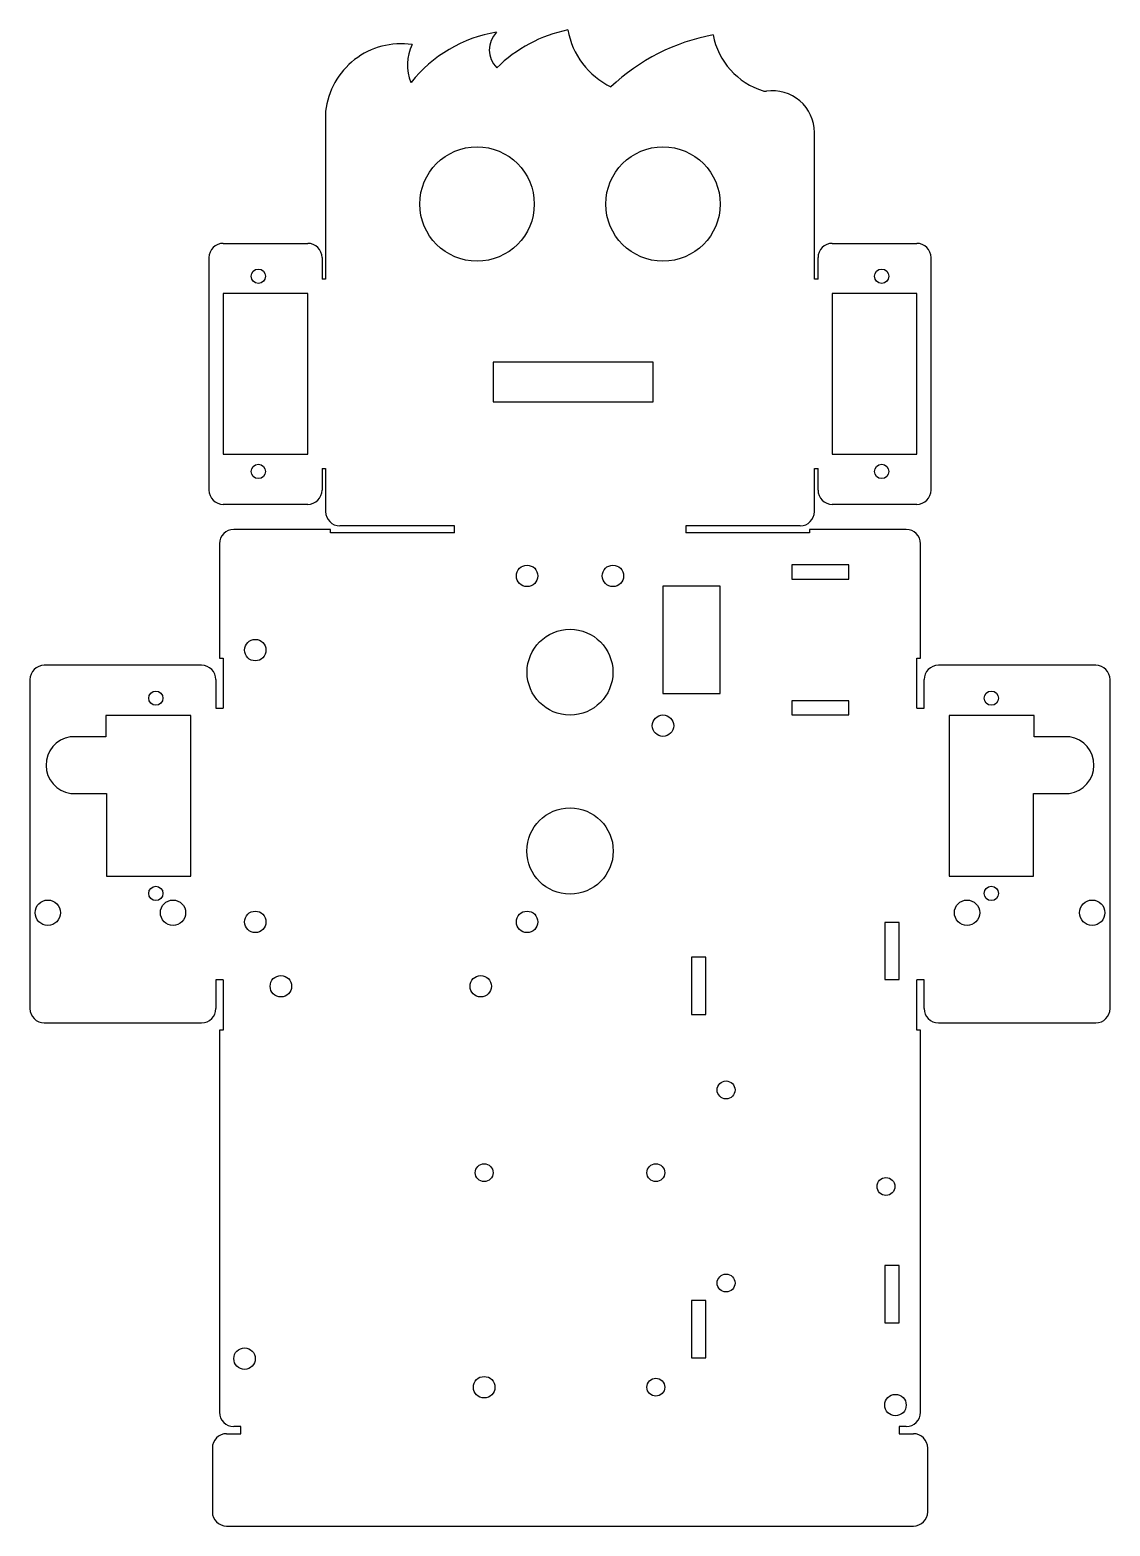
# Model space of a CAD drawing. Header units: millimetres. Extents: x -15 to 136, y -193 to 16.
import ezdxf

# ---------------------------------------------------------------- set-up
doc = ezdxf.new("R2010")
doc.units = ezdxf.units.MM
doc.layers.get('0').update_dxf_attribs({"true_color": 0xffffff})

msp = doc.modelspace()

# ---------------------------------------------------------------- linework, layer by layer
at = {"color": 7, "linetype": 'Continuous', "lineweight": 25, "true_color": 0xffffff}
for p, q in [((26.53, 4.94), (26.53, -18.52)), ((94.87, -18.52), (94.87, 1.98)), ((12.23, -13.52), (24.03, -13.52)), ((97.37, -13.52), (109.17, -13.52)), ((10.23, -15.52), (10.23, -48.02)), ((26.03, -15.52), (26.03, -18.52)), ((95.37, -18.52), (95.37, -15.52)), ((111.17, -48.02), (111.17, -15.52)), ((26.53, -18.52), (26.03, -18.52)), ((95.37, -18.52), (94.87, -18.52)), ((24.03, -20.52), (12.23, -20.52)), ((12.23, -20.52), (12.23, -43.02)), ((24.03, -43.02), (24.03, -20.52)), ((97.37, -20.52), (97.37, -43.02)), ((109.17, -20.52), (97.37, -20.52)), ((109.17, -43.02), (109.17, -20.52)), ((72.33, -30.12), (49.95, -30.12)), ((49.95, -30.12), (49.95, -35.7)), ((72.33, -35.7), (72.33, -30.12)), ((49.95, -35.7), (72.33, -35.7)), ((12.23, -43.02), (24.03, -43.02)), ((97.37, -43.02), (109.17, -43.02)), ((26.03, -45.02), (26.53, -45.02)), ((26.03, -45.02), (26.03, -48.02)), ((26.53, -45.02), (26.53, -51.02)), ((94.87, -45.02), (95.37, -45.02)), ((94.87, -51.02), (94.87, -45.02)), ((95.37, -48.02), (95.37, -45.02)), ((24.03, -50.02), (12.23, -50.02)), ((109.17, -50.02), (97.37, -50.02)), ((27.2, -53.52), (13.7, -53.52)), ((27.2, -54.02), (27.2, -53.52)), ((44.53, -54.02), (27.2, -54.02)), ((44.53, -53.02), (28.53, -53.02)), ((44.53, -54.02), (44.53, -53.02)), ((92.87, -53.02), (76.87, -53.02)), ((76.87, -53.02), (76.87, -54.02)), ((94.2, -54.02), (76.87, -54.02)), ((94.2, -53.52), (94.2, -54.02)), ((107.7, -53.52), (94.2, -53.52)), ((11.7, -55.52), (11.7, -71.52)), ((109.7, -71.52), (109.7, -55.52)), ((99.7, -58.47), (91.7, -58.47)), ((91.7, -58.47), (91.7, -60.47)), ((99.7, -60.47), (99.7, -58.47)), ((91.7, -60.47), (99.7, -60.47)), ((81.7, -61.47), (73.7, -61.47)), ((73.7, -61.47), (73.7, -76.47)), ((81.7, -76.47), (81.7, -61.47)), ((9.2, -72.52), (-12.8, -72.52)), ((11.7, -71.52), (12.2, -71.52)), ((12.2, -71.52), (12.2, -78.52)), ((109.2, -71.52), (109.7, -71.52)), ((109.2, -78.52), (109.2, -71.52)), ((134.2, -72.52), (112.2, -72.52)), ((-14.8, -74.52), (-14.8, -120.52)), ((11.2, -74.52), (11.2, -78.52)), ((110.2, -78.52), (110.2, -74.52)), ((136.2, -120.52), (136.2, -74.52)), ((73.7, -76.47), (81.7, -76.47)), ((11.2, -78.52), (12.2, -78.52)), ((99.7, -77.47), (91.7, -77.47)), ((91.7, -77.47), (91.7, -79.47)), ((91.7, -79.47), (99.7, -79.47)), ((99.7, -79.47), (99.7, -77.47)), ((109.2, -78.52), (110.2, -78.52)), ((7.7, -79.52), (-4.19, -79.52)), ((-4.19, -79.52), (-4.19, -82.52)), ((7.7, -102.02), (7.7, -79.52)), ((125.59, -79.52), (113.7, -79.52)), ((113.7, -79.52), (113.7, -102.02)), ((125.59, -82.52), (125.59, -79.52)), ((-4.19, -82.52), (-9.19, -82.52)), ((130.59, -82.52), (125.59, -82.52)), ((-9.1, -90.43), (-4.1, -90.43)), ((-4.1, -90.43), (-4.1, -102.02)), ((125.5, -102.02), (125.5, -90.43)), ((125.5, -90.43), (130.5, -90.43)), ((-4.1, -102.02), (7.7, -102.02)), ((113.7, -102.02), (125.5, -102.02)), ((106.7, -108.47), (104.7, -108.47)), ((104.7, -108.47), (104.7, -116.47)), ((106.7, -116.47), (106.7, -108.47)), ((79.7, -113.34), (77.7, -113.34)), ((77.7, -113.34), (77.7, -121.34)), ((79.7, -121.34), (79.7, -113.34)), ((12.2, -116.52), (11.2, -116.52)), ((11.2, -116.52), (11.2, -120.52)), ((12.2, -116.52), (12.2, -123.52)), ((104.7, -116.47), (106.7, -116.47)), ((110.2, -116.52), (109.2, -116.52)), ((109.2, -123.52), (109.2, -116.52)), ((110.2, -120.52), (110.2, -116.52)), ((77.7, -121.34), (79.7, -121.34)), ((-12.8, -122.52), (9.2, -122.52)), ((112.2, -122.52), (134.2, -122.52)), ((11.7, -123.52), (11.7, -176.97)), ((12.2, -123.52), (11.7, -123.52)), ((109.7, -123.52), (109.2, -123.52)), ((109.7, -176.97), (109.7, -123.52)), ((106.7, -156.47), (104.7, -156.47)), ((104.7, -156.47), (104.7, -164.47)), ((106.7, -164.47), (106.7, -156.47)), ((79.7, -161.34), (77.7, -161.34)), ((77.7, -161.34), (77.7, -169.34)), ((79.7, -169.34), (79.7, -161.34)), ((104.7, -164.47), (106.7, -164.47)), ((77.7, -169.34), (79.7, -169.34)), ((14.7, -178.97), (13.7, -178.97)), ((14.7, -179.97), (14.7, -178.97)), ((107.7, -178.97), (106.7, -178.97)), ((106.7, -178.97), (106.7, -179.97)), ((10.7, -181.97), (10.7, -190.89)), ((12.7, -179.97), (14.7, -179.97)), ((106.7, -179.97), (108.7, -179.97)), ((110.7, -190.89), (110.7, -181.97)), ((12.7, -192.89), (108.7, -192.89))]:
    msp.add_line(p, q, dxfattribs=at)
for centre, radius in [((47.7, -8.02), 8), ((73.7, -8.02), 8), ((17.13, -18.12), 1), ((104.27, -18.12), 1), ((17.13, -45.42), 1), ((104.27, -45.42), 1), ((54.7, -60.02), 1.5), ((66.7, -60.02), 1.5), ((16.7, -70.4), 1.5), ((60.7, -73.49), 6), ((2.8, -77.12), 1), ((119.6, -77.12), 1), ((73.7, -80.97), 1.5), ((60.7, -98.49), 6.04), ((2.8, -104.42), 1), ((119.6, -104.42), 1), ((-12.3, -107.12), 1.77), ((5.2, -107.12), 1.77), ((116.2, -107.12), 1.77), ((133.7, -107.12), 1.77), ((16.7, -108.4), 1.5), ((54.7, -108.4), 1.5), ((20.28, -117.4), 1.5), ((48.22, -117.4), 1.5), ((82.52, -131.9), 1.25), ((48.7, -143.47), 1.25), ((72.7, -143.47), 1.25), ((104.87, -145.4), 1.25), ((82.52, -158.9), 1.25), ((15.2, -169.47), 1.5), ((48.7, -173.47), 1.5), ((72.7, -173.47), 1.25), ((106.2, -175.97), 1.5)]:
    msp.add_circle(centre, radius, dxfattribs=at)
for centre, radius, start, end in [((53.63, -3.07), 19.35, 99.4831, 141.5581), ((52.95, 13.53), 3.54, 135.2642, 225.2642), ((64.38, -3.07), 19.8, 101.6323, 134.6592), ((71.38, 18.38), 11.18, 190.569, 243.6991), ((85.7, -11.86), 27.93, 100.3259, 133.6521), ((90.81, 17.62), 10.31, 191.1736, 252.46), ((37.1, 3.75), 10.64, 81.8264, 173.5698), ((44.49, 11.46), 6.52, 154.314, 202.5216), ((88.01, 8.74), 1, 252.46, 278.6003), ((89.03, 1.98), 5.84, 0, 98.6003), ((12.23, -15.52), 2, 90, 180), ((24.03, -15.52), 2, 0, 90), ((97.37, -15.52), 2, 90, 180), ((109.17, -15.52), 2, 0, 90), ((12.23, -48.02), 2, 180, 270), ((24.03, -48.02), 2, 270, 0), ((97.37, -48.02), 2, 180, 270), ((109.17, -48.02), 2, 270, 0), ((28.53, -51.02), 2, 180, 270), ((92.87, -51.02), 2, 270, 0), ((13.7, -55.52), 2, 90, 180), ((107.7, -55.52), 2, 0, 90), ((-12.8, -74.52), 2, 90, 180), ((9.2, -74.52), 2, 0, 90), ((112.2, -74.52), 2, 90, 180), ((134.2, -74.52), 2, 0, 90), ((-8.55, -86.47), 4, 99.1908, 262.0968), ((129.95, -86.47), 4, 277.9032, 80.8092), ((-12.8, -120.52), 2, 180, 270), ((9.2, -120.52), 2, 270, 0), ((112.2, -120.52), 2, 180, 270), ((134.2, -120.52), 2, 270, 0), ((13.7, -176.97), 2, 180, 270), ((107.7, -176.97), 2, 270, 0), ((12.7, -181.97), 2, 90, 180), ((108.7, -181.97), 2, 0, 90), ((12.7, -190.89), 2, 180, 270), ((108.7, -190.89), 2, 270, 0)]:
    msp.add_arc(centre, radius, start, end, dxfattribs=at)

doc.saveas('drawing.dxf')
